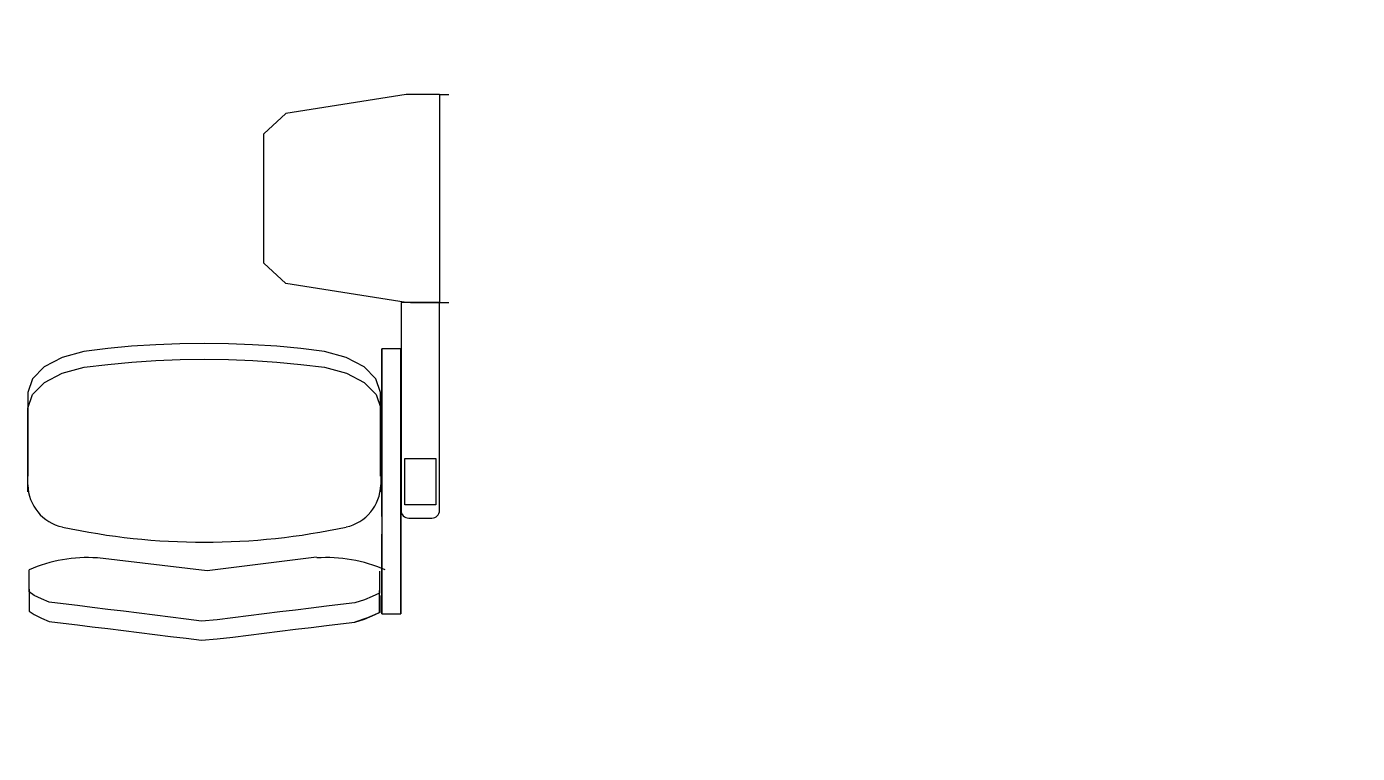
# Model space of a CAD drawing. Header units: millimetres. Extents: x 1210 to 64966, y 534 to 90439.
# Drawn here: x 16596 to 20015, y 45272 to 47140 of the extents above; entities that cross this region are included whole.
import ezdxf

# ---------------------------------------------------------------- set-up
doc = ezdxf.new("R2010")
doc.units = ezdxf.units.MM
doc.layers.add('ARREDI', color=8, linetype='Continuous')
doc.layers.add('RETINI', color=8, linetype='Continuous')

msp = doc.modelspace()

# ---------------------------------------------------------------- hatches: boundary and pattern name
at = {"layer": 'RETINI'}
h = msp.add_hatch(dxfattribs=at)
h.set_pattern_fill('ANSI31', color=256, scale=990, angle=270, style=0)
h.set_pattern_definition([(315, (-385059.34, 422084.75), (87.504464, 87.504464), [])])
h.paths.add_polyline_path([(19624, 32169, 1), (19624, 31670.1, 1)])
h.paths.add_polyline_path([(28336, 31670.1, 1), (28336, 32169, 1)])
h.paths.add_polyline_path([(18881.5, 15334.9), (18881.5, 13948.9), (20267.5, 13948.9), (20267.5, 15334.9)])
h.paths.add_polyline_path([(63481, 41322.4), (63481, 40431.4), (64372, 40431.4), (64372, 41322.4)])
h.paths.add_polyline_path([(63481, 32313.4), (63481, 31422.4), (64372, 31422.4), (64372, 32313.4)])
h.paths.add_polyline_path([(63481, 23700.4), (63481, 22809.4), (64372, 22809.4), (64372, 23700.4)])
h.paths.add_polyline_path([(63481, 15057.6), (63481, 14978.5), (63481, 14166.6), (64372, 14166.6), (64372, 15057.6)])
h.paths.add_polyline_path([(54967, 15057.6), (54967, 14166.6), (55858, 14166.6), (55858, 15057.6)])
h.paths.add_polyline_path([(42661.3, 15057.6), (42661.3, 14562.6), (42898.9, 14562.6), (42898.9, 14820), (45067, 14820), (45067, 15057.6)])
h.paths.add_polyline_path([(42661.3, 14562.6), (42661.3, 14067.6), (45067, 14067.6), (45067, 14166.6), (45067, 14562.6)])
h.paths.add_polyline_path([(45067, 15057.6), (45067, 14166.6), (45958, 14166.6), (45958, 15057.6)])
h.paths.add_polyline_path([(45958, 15097.3), (45958, 15057.6), (45958, 14166.6), (45958, 13513.3), (46453, 13513.3), (46453, 15097.3)])
h.paths.add_polyline_path([(30811, 2316.4), (30811, 534.4), (31405, 534.4), (31405, 2316.4)])
h.paths.add_polyline_path([(35315.5, 17156.5), (35315.5, 14948.8), (36454, 14948.8), (36454, 15186.4), (35553.1, 15186.4), (35553.1, 16879.3), (37206.4, 16879.3), (37206.4, 15186.4), (37444, 15186.4), (37444, 17156.5)])
h.paths.add_polyline_path([(36454, 15186.4), (36454, 14097.4), (37543, 14097.4), (37543, 15186.4)])
h.paths.add_polyline_path([(37543, 15107.1), (37543, 14820), (38215.7, 14820), (38215.7, 14562.6), (38453.3, 14562.6), (38453.3, 15107.1)])
h.paths.add_polyline_path([(37543, 14562.6), (37543, 14097.4), (37543, 14067.6), (38453.3, 14067.6), (38453.3, 14562.6)])
h.paths.add_polyline_path([(37048, 14097.4), (37048, 11325.4), (37543, 11325.4), (37543, 14097.4)])
h.paths.add_polyline_path([(36553, 14097.4), (36553, 11325.4), (36790.6, 11325.4), (36790.6, 14097.4)])
h.paths.add_polyline_path([(36553, 11325.4), (36553, 10731.4), (38335, 10731.4), (38335, 11325.4)])
h.paths.add_polyline_path([(36553, 6820.9), (36553, 6226.9), (38335, 6226.9), (38335, 6820.9)])
h.paths.add_polyline_path([(36454, 2316.4), (36454, 1227.4), (37543, 1227.4), (37543, 2316.4)])
h.paths.add_polyline_path([(36454, 1227.4), (36454, 534.4), (37147, 534.4), (37147, 1227.4)])
h.paths.add_polyline_path([(37543, 2316.4), (37543, 1722.4), (38335, 1722.4), (38335, 2316.4)])
h.paths.add_polyline_path([(36553, 23700.4), (36553, 22809.4), (37444, 22809.4), (37444, 23700.4)], flags=17)
h.paths.add_polyline_path([(35315.5, 25581.4), (35315.5, 20878.9), (37444, 20878.9), (37444, 22809.4), (37206.4, 22809.4), (37206.4, 21116.5), (35553.1, 21116.5), (35553.1, 23700.4), (35553.1, 25343.8), (37206.4, 25343.8), (37206.4, 23700.4), (37444, 23700.4), (37444, 25581.4)])
h.paths.add_polyline_path([(10417, 41421.4), (10417, 40431.4), (11407, 40431.4), (11407, 41421.4)])
h.paths.add_polyline_path([(10714, 41627.7), (10714, 41421.4), (11110, 41421.4), (11110, 41627.7)])
h.paths.add_polyline_path([(16802.5, 41422), (16802.5, 40431.4), (17000.5, 40431.4), (19030, 40431.4), (19030, 40703), (17764, 40703), (17764, 40626.6), (17000.5, 40626.6), (17000.5, 41260.2), (17764, 41260.2), (17764, 41183.8), (19030, 41183.8), (19030, 41422)])
h.paths.add_polyline_path([(13783, 41183.8), (13783, 40703), (14624.5, 40703), (14624.5, 41183.8)], flags=16)
h.paths.add_polyline_path([(2744.5, 40703), (2744.5, 40465.4), (4724.5, 40465.4), (4724.5, 40431.4), (4922.5, 40431.4), (4922.5, 41421.4), (2744.5, 41421.4), (2744.5, 41183.8), (3961.1, 41183.8), (3961.1, 41260.2), (4724.5, 41260.2), (4724.5, 40626.6), (3961.1, 40626.6), (3961.1, 40703)])
h.paths.add_polyline_path([(6902.5, 41422), (6902.5, 40431.4), (7100.5, 40431.4), (8140, 40431.4), (8140, 41422)])
h.paths.add_polyline_path([(7100.5, 41183.8), (7942, 41183.8), (7942, 40703), (7100.5, 40703)], flags=16)
h.paths.add_polyline_path([(7100.5, 41183.8), (7100.5, 40703), (7942, 40703), (7942, 41183.8)], flags=0)
h.paths.add_polyline_path([(13585, 41422), (13585, 40431.4), (13783, 40431.4), (14822.5, 40431.4), (14822.5, 41422)])
h.paths.add_polyline_path([(13783, 40703), (13783, 41183.8), (14624.5, 41183.8), (14624.5, 40703)], flags=0)
h.paths.add_polyline_path([(20168.5, 41421.4), (20168.5, 41248.2), (20555.8, 41248.2), (20555.8, 41421.4), (20506.3, 41421.4), (20506.3, 41392.9), (20481.6, 41392.9), (20481.6, 41421.4), (20432.1, 41421.4), (20432.1, 41392.9), (20407.3, 41392.9), (20407.3, 41421.4)])
h.paths.add_polyline_path([(20407.3, 43756.7), (20407.3, 43728.1), (20357.8, 43728.1), (20357.8, 41421.4), (20407.3, 41421.4), (20407.3, 41392.9), (20432.1, 41392.9), (20432.1, 41421.4), (20481.6, 41421.4), (20481.6, 41392.9), (20506.3, 41392.9), (20506.3, 41421.4), (20555.8, 41421.4), (20555.8, 43728.1), (20506.3, 43728.1), (20506.3, 43756.7), (20481.6, 43756.7), (20481.6, 43728.1), (20432.1, 43728.1), (20432.1, 43756.7)])
h.paths.add_polyline_path([(20432.1, 46208.1), (20432.1, 46236.6), (20407.3, 46236.6), (20407.3, 46208.1), (20357.8, 46208.1), (20357.8, 43901.4), (20407.3, 43901.4), (20407.3, 43872.8), (20432.1, 43872.8), (20432.1, 43901.4), (20481.6, 43901.4), (20481.6, 43872.8), (20506.3, 43872.8), (20506.3, 43901.4), (20555.8, 43901.4), (20555.8, 46208.1), (20506.3, 46208.1), (20506.3, 46236.6), (20481.6, 46236.6), (20481.6, 46208.1)])
h.paths.add_polyline_path([(20432.1, 43901.4), (20432.1, 43872.8), (20407.3, 43872.8), (20407.3, 43901.4), (20357.8, 43901.4), (20357.8, 43728.1), (20407.3, 43728.1), (20407.3, 43756.7), (20432.1, 43756.7), (20432.1, 43728.1), (20481.6, 43728.1), (20481.6, 43756.7), (20506.3, 43756.7), (20506.3, 43728.1), (20555.8, 43728.1), (20555.8, 43901.4), (20506.3, 43901.4), (20506.3, 43872.8), (20481.6, 43872.8), (20481.6, 43901.4)])
h.paths.add_polyline_path([(20357.8, 46381.3), (20357.8, 46208.1), (20407.3, 46208.1), (20407.3, 46236.6), (20432.1, 46236.6), (20432.1, 46208.1), (20481.6, 46208.1), (20481.6, 46236.6), (20506.3, 46236.6), (20506.3, 46208.1), (20555.8, 46208.1), (20555.8, 46381.3)])
h.paths.add_polyline_path([(20357.8, 46604.1), (20357.8, 46430.8), (20555.8, 46430.8), (20555.8, 46604.1)])
h.paths.add_polyline_path([(20357.8, 49192.9), (20357.8, 49019.7), (20555.8, 49019.7), (20555.8, 49192.9)])
h.paths.add_polyline_path([(19129, 41421.4), (19129, 40431.4), (20119, 40431.4), (20119, 41421.4)])
h.paths.add_polyline_path([(22304.1, 57162.4), (22304.1, 56658.3), (23426.8, 56658.3), (23426.8, 56816.7), (22462.5, 56816.7), (22462.5, 57162.4)])
h.paths.add_polyline_path([(20357.8, 57162.4), (20357.8, 49242.4), (24260.9, 49242.4), (24260.9, 49539.4), (23664.4, 49539.4), (23664.4, 51356.3), (23426.8, 51356.3), (23426.8, 49539.4), (20654.8, 49539.4), (20654.8, 51667.7), (20654.8, 53311.3), (20753.8, 53311.3), (20753.8, 53548.9), (20654.8, 53548.9), (20654.8, 57063.4), (20654.8, 57162.4)])
h.paths.add_polyline_path([(22495, 58053.4), (22495, 57162.4), (23386, 57162.4), (23386, 58053.4)])
h.paths.add_polyline_path([(23386, 58152.4), (23386, 58053.4), (23386, 57648.4), (23559.5, 57648.4), (23559.5, 57162.4), (24054.5, 57162.4), (24054.5, 58152.4)])
h.paths.add_polyline_path([(23426.8, 57162.4), (23426.8, 57112.9), (23426.8, 56816.7), (23426.8, 56658.3), (23426.8, 52754.9), (23664.4, 52754.9), (23664.4, 55709.6), (24054.5, 55709.6), (24054.5, 57162.4)])
h.paths.add_polyline_path([(22139.8, 53548.9), (22139.8, 53311.3), (23426.8, 53311.3), (23426.8, 53548.9)], flags=17)
h.paths.add_polyline_path([(12397, 58053.4), (12397, 57162.4), (13288, 57162.4), (13288, 58053.4)])
h.paths.add_polyline_path([(13288, 57400), (13288, 57162.4), (22495, 57162.4), (22495, 57400)])
h.paths.add_polyline_path([(13288, 58152.4), (13288, 58053.4), (13288, 57648.4), (22495, 57648.4), (22495, 58053.4), (22495, 58152.4)])
h.paths.add_polyline_path([(2596, 58152.4), (2596, 58053.4), (2596, 57648.4), (12397, 57648.4), (12397, 58053.4), (12397, 58152.4)])
h.paths.add_polyline_path([(1705, 57162.4), (1507, 57162.4), (1507, 55295.4), (2695, 55295.4), (2695, 57162.4), (12397, 57162.4), (12397, 57400), (2596, 57400), (2596, 57162.4), (2457.4, 57162.4), (2457.4, 55542.9), (2002, 55542.9), (2002, 57162.4)])
h.paths.add_polyline_path([(33493.9, 41708.5), (33493.9, 41421.4), (34087.9, 41421.4), (34087.9, 41708.5)], flags=17)
h.paths.add_polyline_path([(27742, 41708.5), (27742, 41421.4), (28092.4, 41421.4), (28092.4, 41627.7), (28488.4, 41627.7), (28488.4, 41421.4), (28831, 41421.4), (33493.9, 41421.4), (33493.9, 41708.5)], flags=17)
h.paths.add_polyline_path([(27841, 41421.4), (27841, 40431.4), (28831, 40431.4), (28831, 41421.4)], flags=17)
h.paths.add_polyline_path([(37910, 57063.4), (37910, 56063.5), (37206.4, 56063.5), (37206.4, 55092.9), (34375, 55092.9), (34375, 54855.3), (37444, 54855.3), (37444, 55825.9), (37493.5, 55825.9), (38147.6, 55825.9), (38147.6, 57063.4)])
h.paths.add_polyline_path([(36553, 50331.4), (36553, 49440.4), (37444, 49440.4), (37444, 50331.4)])
h.paths.add_polyline_path([(36553, 52736.7), (36553, 50331.4), (36681.7, 50331.4), (36681.7, 52736.7)], flags=17)
h.paths.add_polyline_path([(36040.9, 52974.3), (36040.9, 52736.7), (37206.4, 52736.7), (37206.4, 50331.4), (37444, 50331.4), (37444, 52974.3)])
h.paths.add_polyline_path([(36553, 46472.6), (36553, 44318), (36682.1, 44318.3), (36683.5, 46615.2)])
h.paths.add_polyline_path([(37315.3, 47306.1), (37315.3, 44318), (37493.5, 44318), (37493.5, 47501)])
h.paths.add_polyline_path([(37206.4, 47187.1), (37206.4, 44318), (37315.3, 44318), (37315.3, 47306.1)])
h.paths.add_polyline_path([(36553, 49440.4), (36553, 46472.6), (37444, 47446.9), (37444, 49440.4), (37206.4, 49440.4), (37206.4, 47480.5), (36681.7, 46906.7), (36681.7, 49440.4)])
h.paths.add_polyline_path([(36553, 44318), (36553, 41322.4), (36681.7, 41322.4), (36681.7, 43128.7), (36681.7, 43762.3), (36681.7, 44120), (37206.4, 44120), (37206.4, 43844.6), (37315.3, 43844.6), (37315.3, 44318), (37206.4, 44318)])
h.paths.add_polyline_path([(37315.3, 44318), (37315.3, 43844.6), (37343.5, 43844.6), (37343.5, 43046.4), (37206.4, 43046.4), (37206.4, 41322.4), (37444, 41322.4), (37444, 44318)])
h.paths.add_polyline_path([(36553, 41322.4), (36553, 41316.1), (36553, 40431.4), (36559.4, 40431.4), (37444, 40431.4), (37444, 41322.4)])
h.paths.add_polyline_path([(37206.4, 36562.4), (37206.4, 32313.4), (37315.3, 32313.4), (37315.3, 36562.4)], flags=16)
h.paths.add_polyline_path([(35553.1, 38194), (35553.1, 40431.4), (35266, 40431.4), (35266, 37956.4), (35424.4, 37956.4), (35424.4, 34194.4), (35315.5, 34194.4), (35315.5, 29343.4), (37444, 29343.4), (37444, 31422.4), (37206.4, 31422.4), (37206.4, 29581), (35553.1, 29581), (35553.1, 33956.8), (35662, 33956.8), (35662, 38194)])
h.paths.add_polyline_path([(36553, 32313.4), (36553, 31422.4), (37444, 31422.4), (37444, 32313.4)], flags=17)
h.paths.add_polyline_path([(37206.4, 40431.4), (37206.4, 37360.5), (37343.5, 37360.5), (37343.5, 36562.4), (37315.3, 36562.4), (37315.3, 32313.4), (37444, 32313.4), (37444, 40431.4)], flags=16)
h.paths.add_polyline_path([(28092.4, 53804.1), (28092.4, 53311.3), (30424.9, 53311.3), (30424.9, 53053.7), (30662.5, 53053.7), (30662.5, 53311.3), (34087.9, 53311.3), (34087.9, 53548.9), (30761.5, 53548.9), (30761.5, 53804.1), (30523.9, 53804.1), (30523.9, 53548.9), (28330, 53548.9), (28330, 53804.1)], flags=17)
h.paths.add_polyline_path([(30523.9, 57112.9), (30523.9, 55190.1), (30761.5, 55190.1), (30761.5, 57112.9)], flags=17)
h.paths.add_polyline_path([(27668, 57112.9), (27668, 55680.6), (28092.4, 55680.6), (28092.4, 55190.1), (28330, 55190.1), (28330, 56857.1), (28092.4, 56857.1), (28092.4, 57112.9)], flags=17)
h.paths.add_polyline_path([(28120.2, 57112.9), (28092.4, 57112.9), (28092.4, 56857.1), (28488.4, 56857.1), (28488.4, 57112.9)], flags=17)
h.paths.add_polyline_path([(27668, 58399.9), (27668, 58201.9), (33484, 58201.9), (38405, 58201.9), (38405, 58399.9)])
h.paths.add_polyline_path([(33484, 58152.4), (33484, 58053.4), (33484, 57657.4), (37910, 57657.4), (37910, 57063.4), (38147.6, 57063.4), (38197.1, 57063.4), (38405, 57063.4), (38405, 58152.4)])
h.paths.add_polyline_path([(33484, 57400), (33484, 57162.4), (34087.9, 57162.4), (34087.9, 57112.9), (34087.9, 55825.9), (34087.9, 49539.4), (30662.5, 49539.4), (30662.5, 51667.7), (30424.9, 51667.7), (30424.9, 49539.4), (28330, 49539.4), (28092.4, 49539.4), (27428.9, 49539.4), (27428.9, 49242.4), (34087.9, 49242.4), (34087.9, 40431.4), (36553, 40431.4), (36553, 40718.5), (34375, 40718.5), (34375, 52742.5), (34654.9, 52742.5), (34654.9, 52974.3), (34375, 52974.3), (34375, 57400)])
h.paths.add_polyline_path([(27668, 58152.4), (27668, 57162.4), (28163, 57162.4), (28163, 57657.4), (32593, 57657.4), (32593, 58053.4), (32593, 58152.4)])
h.paths.add_polyline_path([(28163, 57400), (28163, 57162.4), (32593, 57162.4), (32593, 57400)], flags=17)
h.paths.add_polyline_path([(32593, 58053.4), (32593, 57162.4), (33484, 57162.4), (33484, 58053.4)])
h.paths.add_polyline_path([(32818.4, 64323.6), (32818.4, 63927.6), (33214.4, 63927.6), (33214.4, 64323.6)], flags=16)
h.paths.add_polyline_path([(43015.4, 64323.6), (43015.4, 63927.6), (43411.4, 63927.6), (43411.4, 64323.6)], flags=16)
h.paths.add_polyline_path([(22736.6, 64323.6), (22736.6, 63927.6), (23132.6, 63927.6), (23132.6, 64323.6)])
h.paths.add_polyline_path([(22736.6, 64370.5), (22736.6, 64323.6), (23132.6, 64323.6), (23132.6, 63927.6), (22736.6, 63927.6), (22736.6, 63875.5), (63530.5, 63875.5), (63530.5, 64370.5)])
h.paths.add_polyline_path([(32818.4, 64323.6), (33214.4, 64323.6), (33214.4, 63927.6), (32818.4, 63927.6)], flags=0)
h.paths.add_polyline_path([(43015.4, 64323.6), (43411.4, 64323.6), (43411.4, 63927.6), (43015.4, 63927.6)], flags=0)
h.paths.add_polyline_path([(54148.2, 64323.6), (54544.2, 64323.6), (54544.2, 63927.6), (54148.2, 63927.6)], flags=16)
h.paths.add_polyline_path([(54193.7, 64266.8), (54193.7, 64286.6), (54510.5, 64286.6), (54510.5, 64266.8), (54387.7, 64266.8, 0.414214), (54358, 64237.1), (54358, 64019.3, 0.414214), (54387.7, 63989.6), (54510.5, 63989.6), (54510.5, 63969.8), (54193.7, 63969.8), (54193.7, 63989.6), (54316.4, 63989.6, 0.414214), (54346.1, 64019.3), (54346.1, 64237.1, 0.414214), (54316.4, 64266.8)], flags=0)
h.paths.add_polyline_path([(54274, 58152.4), (54274, 58053.4), (54274, 57657.4), (63481, 57657.4), (63481, 58053.4), (63481, 58152.4)])
h.paths.add_polyline_path([(54274, 57400), (54274, 57162.4), (63481, 57162.4), (63481, 57400)])
h.paths.add_polyline_path([(53383, 58053.4), (53383, 57162.4), (54274, 57162.4), (54274, 58053.4)])
h.paths.add_polyline_path([(43285, 58053.4), (43285, 57162.4), (44176, 57162.4), (44176, 58053.4)])
h.paths.add_polyline_path([(44176, 58152.4), (44176, 58053.4), (44176, 57657.4), (53383, 57657.4), (53383, 58053.4), (53383, 58152.4)])
h.paths.add_polyline_path([(44176, 57400), (44176, 57162.4), (53383, 57162.4), (53383, 57400)])
h.paths.add_polyline_path([(41532, 58152.4), (41532, 57112.9), (42027, 57112.9), (42027, 57301), (42027, 57657.4), (43285, 57657.4), (43285, 58053.4), (43285, 58152.4)])
h.paths.add_polyline_path([(42027, 57400), (42027, 57162.4), (43285, 57162.4), (43285, 57400)])
h.paths.add_polyline_path([(41789.4, 57112.9), (41789.4, 55825.9), (63431.5, 55825.9), (63431.5, 56063.5), (42027, 56063.5), (42027, 57112.9)])
h.paths.add_polyline_path([(63382, 49318.2), (63382, 48922.2), (64966, 48922.2), (64966, 48922.4), (64966, 49318.2)])
h.paths.add_polyline_path([(63481, 50331.4), (63481, 49440.4), (64372, 49440.4), (64372, 50331.4)])
h.paths.add_polyline_path([(63481, 58053.4), (63481, 57162.4), (64372, 57162.4), (64372, 58053.4)])
h.paths.add_polyline_path([(63481, 57162.4), (63481, 50331.4), (63718.6, 50331.4), (63718.6, 57162.4)])
h.paths.add_polyline_path([(63976, 57162.4), (63976, 50331.4), (64372, 50331.4), (64471, 50331.4), (64471, 57162.4), (64372, 57162.4)])
h.paths.add_polyline_path([(63580, 64313.4), (63580, 63521.4), (64372, 63521.4), (64372, 64313.4)])
h.paths.add_polyline_path([(63580, 63521.4), (63580, 58795.9), (63817.6, 58795.9), (63817.6, 63521.4)])
h.paths.add_polyline_path([(63976, 63521.4), (63976, 58795.9), (64471, 58795.9), (64471, 63521.4), (64372, 63521.4)])
h.paths.add_polyline_path([(63530.5, 58795.9), (63530.5, 58399.9), (64520.5, 58399.9), (64520.5, 58795.9)])
h.paths.add_polyline_path([(63580, 90389.6), (63580, 89597.6), (64372, 89597.6), (64372, 90389.6)])
h.paths.add_polyline_path([(63580, 89597.6), (63580, 81624.7), (63817.6, 81624.7), (63817.6, 89597.6)])
h.paths.add_polyline_path([(63976, 89597.6), (63976, 81624.7), (64372, 81624.7), (64471, 81624.7), (64471, 89597.6), (64372, 89597.6)])
h.paths.add_polyline_path([(63580, 81624.7), (63580, 80832.7), (64372, 80832.7), (64372, 81624.7)])
h.paths.add_polyline_path([(63580, 80832.7), (63580, 64313.4), (63817.6, 64313.4), (63817.6, 80832.7)])
h.paths.add_polyline_path([(63976, 80832.7), (63976, 64313.4), (64372, 64313.4), (64471, 64313.4), (64471, 80832.7), (64372, 80832.7)])
h.paths.add_polyline_path([(53267.5, 90389.6), (53267.5, 90092.6), (53267.5, 89597.6), (54059.5, 89597.6), (54059.5, 90389.6)])
h.paths.add_polyline_path([(32642.5, 81624.7), (32642.5, 80832.7), (33434.5, 80832.7), (33434.5, 81624.7)])
h.paths.add_polyline_path([(42955, 81624.7), (42955, 80832.7), (43747, 80832.7), (43747, 81624.7)])
h.paths.add_polyline_path([(42955, 90389.6), (42955, 89597.6), (43747, 89597.6), (43747, 90389.6)])
h.paths.add_polyline_path([(22330, 73704.7), (22330, 72912.7), (23122, 72912.7), (23122, 73704.7)])
h.paths.add_polyline_path([(22627, 81624.7), (22627, 81479.6), (22330, 81479.6), (22330, 80832.7), (23122, 80832.7), (23122, 80938.5), (23122, 81624.7)])
h.paths.add_polyline_path([(22330, 81624.7), (22330, 81479.6), (22627, 81479.6), (22627, 81624.7)])
h.paths.add_polyline_path([(12017.5, 73704.7), (12017.5, 72912.7), (12809.5, 72912.7), (12809.5, 73704.7)])
h.paths.add_polyline_path([(2259.4, 72859.8), (2259.4, 59340.4), (2497, 59340.4), (2497, 72859.8)])
h.paths.add_polyline_path([(1705, 73651.8), (1705, 72859.8), (2497, 72859.8), (2497, 73651.8)])
h.paths.add_polyline_path([(1705, 58053.4), (1705, 57162.4), (2596, 57162.4), (2596, 58053.4)])
h.paths.add_polyline_path([(1705, 59340.4), (1705, 58548.4), (2497, 58548.4), (2497, 59340.4)])
h.paths.add_polyline_path([(1705, 72859.8), (1606, 72859.8), (1606, 59340.4), (1705, 59340.4), (2101, 59340.4), (2101, 72859.8)])
h.paths.add_polyline_path([(1507, 46642.8), (1507, 45435), (2695, 45435), (2695, 46642.8)])
h.paths.add_polyline_path([(2002, 46395.3), (2457.4, 46395.3), (2457.4, 45682.5), (2002, 45682.5)], flags=0)
h.paths.add_polyline_path([(2002, 46395.3), (2002, 45682.5), (2457.4, 45682.5), (2457.4, 46395.3)], flags=16)
h.paths.add_polyline_path([(1507, 49929.6), (1507, 48721.8), (2695, 48721.8), (2695, 49929.6)])
h.paths.add_polyline_path([(2002, 49682.1), (2457.4, 49682.1), (2457.4, 48969.3), (2002, 48969.3)], flags=16)
h.paths.add_polyline_path([(2002, 49682.1), (2002, 48969.3), (2457.4, 48969.3), (2457.4, 49682.1)], flags=16)
h.paths.add_polyline_path([(1507, 53216.4), (1507, 52008.6), (2695, 52008.6), (2695, 53216.4)])
h.paths.add_polyline_path([(2002, 52968.9), (2457.4, 52968.9), (2457.4, 52256.1), (2002, 52256.1)], flags=0)
h.paths.add_polyline_path([(2002, 52968.9), (2002, 52256.1), (2457.4, 52256.1), (2457.4, 52968.9)], flags=16)
h.paths.add_polyline_path([(1606, 41421.4), (1606, 40332.4), (2695, 40332.4), (2695, 41421.4)])
h.paths.add_polyline_path([(1507, 43356), (1507, 41421.4), (1606, 41421.4), (1606, 41421.4), (2002, 41421.4), (2002, 43108.5), (2457.4, 43108.5), (2457.4, 41421.4), (2695, 41421.4), (2695, 43356)])
h.paths.add_polyline_path([(2457.4, 40332.4), (2457.4, 36309.1), (2516.8, 36309.1), (2516.8, 40332.4)], flags=16)
h.paths.add_polyline_path([(1883.2, 40332.4), (1883.2, 36309.1), (2002, 36309.1), (2002, 40332.4)], flags=17)
h.paths.add_polyline_path([(2516.8, 40332.4), (2516.8, 36309.1), (2564.5, 36309.1), (2564.5, 35455.7), (2457.4, 35455.7), (2457.4, 32412.3), (2695, 32412.3), (2695, 40332.4)])
h.paths.add_polyline_path([(1606, 32412.3), (1606, 31323.3), (2695, 31323.3), (2695, 32412.3)])
h.paths.add_polyline_path([(1606, 40332.4), (1507, 40332.4), (1507, 32412.3), (1606, 32412.3), (2002, 32412.3), (2002, 35455.7), (1835.5, 35455.7), (1835.5, 36309.1), (1883.2, 36309.1), (1883.2, 40332.4)])
h.paths.add_polyline_path([(1606, 31323.3), (1507, 31323.3), (1507, 23799.4), (1606, 23799.4), (1883.2, 23799.4), (1883.2, 27426.6), (1835.5, 27426.6), (1835.5, 28280), (2002, 28280), (2002, 31323.3)])
h.paths.add_polyline_path([(1883.2, 27426.6), (1883.2, 23799.4), (2002, 23799.4), (2002, 27426.6)])
h.paths.add_polyline_path([(2457.4, 27426.6), (2457.4, 23799.4), (2516.8, 23799.4), (2516.8, 27426.6)])
h.paths.add_polyline_path([(2457.4, 31323.3), (2457.4, 28280), (2564.5, 28280), (2564.5, 27426.6), (2516.8, 27426.6), (2516.8, 23799.4), (2695, 23799.4), (2695, 31323.3)])
h.paths.add_polyline_path([(1606, 22710.4), (1507, 22710.4), (1507, 15186.4), (1606, 15186.4), (2002, 15186.4), (2002, 22710.4)])
h.paths.add_polyline_path([(2457.4, 22710.4), (2457.4, 15186.4), (2695, 15186.4), (2695, 22710.4)])
h.paths.add_polyline_path([(1606, 15186.4), (1606, 14097.4), (2002, 14097.4), (2695, 14097.4), (2695, 15186.4)])
h.paths.add_polyline_path([(1606, 23799.4), (1606, 22710.4), (2695, 22710.4), (2695, 23799.4)])
h.paths.add_polyline_path([(1210, 5979.4), (1210, 5385.4), (2794, 5385.4), (2794, 5979.4)])
h.paths.add_polyline_path([(1210, 10719.7), (1210, 5979.4), (2794, 5979.4), (2794, 9467.1), (2695, 9490.1), (2794, 9490.1), (2794, 10719.7)])
h.paths.add_polyline_path([(1606, 11313.7), (1210, 11313.7), (1210, 10731.9), (1210, 10719.7), (2794, 10719.7), (2794, 11313.7)])
h.paths.add_polyline_path([(1507, 14097.4), (1507, 11313.7), (1606, 11313.7), (2002, 11313.7), (2002, 14097.4)])
h.paths.add_polyline_path([(2457.4, 14097.4), (2457.4, 11313.7), (2695, 11313.7), (2695, 14097.4)])
h.paths.add_polyline_path([(1606, 2316.4), (1606, 1227.4), (2695, 1227.4), (2695, 2316.4)])
h.paths.add_polyline_path([(1507, 5385.4), (1507, 2316.4), (1606, 2316.4), (2002, 2316.4), (2002, 5385.4)])
h.paths.add_polyline_path([(2457.4, 5385.4), (2457.4, 2316.4), (2695, 2316.4), (2695, 5385.4)])
h.paths.add_polyline_path([(2695, 1623.4), (2695, 1227.4), (2695, 1128.4), (7843, 1128.4), (7843, 1623.4)])
h.paths.add_polyline_path([(2695, 2316.4), (2695, 2078.8), (7843, 2078.8), (7843, 2316.4)])
h.paths.add_polyline_path([(25663, 534.4), (25663, 2316.4), (25069, 2316.4), (25069, 534.4), (25118.5, 534.4)])
h.paths.add_polyline_path([(19921, 534.4), (19921, 2316.4), (19327, 2316.4), (19327, 534.4), (19376.5, 534.4)])
h.paths.add_polyline_path([(14179, 534.4), (14179, 2316.4), (13585, 2316.4), (13585, 534.4), (13634.5, 534.4)])
h.paths.add_polyline_path([(8437, 534.4), (8437, 2316.4), (7843, 2316.4), (7843, 534.4)])
h.paths.add_polyline_path([(2457.4, 15195.4), (2002, 15195.4), (2002, 15186.4), (2457.4, 15186.4)])

# ---------------------------------------------------------------- linework, layer by layer
at = {"layer": 'ARREDI'}
for p, q in [((17571.2, 46965.4, -1423.9), (17261.9, 46916.6, -1423.9)), ((17656.8, 46965.4, -1423.9), (17571.2, 46965.4, -1423.9)), ((17656.8, 46965.4, -1423.9), (17680.8, 46965.4, -1423.9)), ((17656.8, 46965.4, -1423.9), (17656.8, 46430.8, -1423.9)), ((17261.9, 46916.6, -1423.9), (17205.6, 46864.3, -1423.9)), ((17205.6, 46532, -1423.9), (17205.6, 46864.3, -1423.9)), ((17261.9, 46479.7, -1423.9), (17205.6, 46532, -1423.9)), ((17571.2, 46430.8, -1423.9), (17261.9, 46479.7, -1423.9)), ((17656.8, 46430.8, -1423.9), (17557.8, 46430.8, -1423.9)), ((17557.8, 46430.8, -1423.9), (17557.8, 45896.2, -1423.9)), ((17581.8, 46430.8, -1423.9), (17680.8, 46430.8, -1423.9)), ((17656.8, 45896.2, -1423.9), (17656.8, 46430.8, -1423.9)), ((17656.8, 46430.8, -1423.9), (17680.8, 46430.8, -1423.9)), ((17577.6, 45876.4, -1423.9), (17637, 45876.4, -1423.9)), ((17059.4, 45740.9, -383.6), (16777.5, 45774.1, -383.6)), ((17340.7, 45775.8, -383.6), (17059.4, 45740.9, -383.6)), ((17503.2, 45677.2, -182), (17503.2, 45655.7, -88.5)), ((17503.2, 45655.7, -88.5), (17503.2, 45634.1, 5)), ((17471.8, 45620, 60.8), (17438.7, 45609.4, 102.8)), ((17503.2, 45634.1, 5), (17471.8, 45620, 60.8))]:
    msp.add_line(p, q, dxfattribs=at)
msp.add_lwpolyline([(17508.1, 45630.8), (17557.6, 45630.8), (17557.6, 46311.3), (17508.1, 46311.3)], close=True, dxfattribs=at)
at = {"layer": 'ARREDI', "elevation": -1423.9}
msp.add_lwpolyline([(17646.9, 46029.6), (17646.9, 45910.8), (17567.7, 45910.8), (17567.7, 46029.6)], close=True, dxfattribs=at)
at = {"layer": 'ARREDI'}
for centre, radius, start, end in [((16711.9, 45964.1, -638.2), 113, 181.2464, 257.7753), ((17392.7, 45964.1, -450.2), 113, 282.2247, 358.7536), ((17577.6, 45896.2, -1423.9), 19.8, 180, 270), ((17637, 45896.2, -1423.9), 19.8, 270, 0), ((17052.3, 47534.4, -450.2), 1719.8, 257.769, 282.231), ((16752.1, 45403, -244.9), 372, 86.0776, 113.7817), ((17366.7, 45403, -244.9), 372, 66.2183, 93.9224)]:
    msp.add_arc(centre, radius, start, end, dxfattribs=at)
for points, invisible_edges in [([(16687.1, 46249.2, -41.2), (16743.5, 46264.2, -20), (16743.2, 46304.6, -48.5), (16686.8, 46289.7, -69.7)], 10), ([(16743.5, 46264.2, -20), (16804.4, 46271.7, -9.2), (16804.1, 46312.2, -37.7), (16743.2, 46304.6, -48.5)], 10), ([(16804.4, 46271.7, -9.2), (16865.9, 46277.6, -0.9), (16865.6, 46318.1, -29.4), (16804.1, 46312.2, -37.7)], 10), ([(16865.9, 46277.6, -0.9), (16927.8, 46281.8, 5), (16927.5, 46322.3, -23.4), (16865.6, 46318.1, -29.4)], 10), ([(16927.8, 46281.8, 5), (16990, 46284.3, 8.6), (16989.7, 46324.8, -19.9), (16927.5, 46322.3, -23.4)], 10), ([(16990, 46284.3, 8.6), (17052.3, 46285.1, 9.8), (17052, 46325.6, -18.7), (16989.7, 46324.8, -19.9)], 10), ([(17052.3, 46285.1, 9.8), (17114.6, 46284.3, 8.6), (17114.3, 46324.8, -19.9), (17052, 46325.6, -18.7)], 10), ([(17114.6, 46284.3, 8.6), (17176.8, 46281.8, 5), (17176.5, 46322.3, -23.4), (17114.3, 46324.8, -19.9)], 10), ([(17176.8, 46281.8, 5), (17238.7, 46277.6, -0.9), (17238.4, 46318.1, -29.4), (17176.5, 46322.3, -23.4)], 10), ([(17238.7, 46277.6, -0.9), (17300.2, 46271.7, -9.2), (17299.9, 46312.2, -37.7), (17238.4, 46318.1, -29.4)], 10), ([(17300.2, 46271.7, -9.2), (17361.1, 46264.2, -20), (17360.8, 46304.6, -48.5), (17299.9, 46312.2, -37.7)], 10), ([(17361.1, 46264.2, -20), (17417.5, 46249.2, -41.2), (17417.2, 46289.7, -69.7), (17360.8, 46304.6, -48.5)], 10), ([(17508.1, 46311.3, -517.4), (17508.1, 46310.8, -522.3), (17508.1, 46309.4, -526.9)], 12), ([(17508.1, 46309.4, -507.9), (17508.1, 46310.8, -512.5), (17508.1, 46311.3, -517.4)], 12), ([(17508.1, 46309.4, -526.9), (17508.1, 46307.1, -531.2), (17508.1, 46304, -535)], 12), ([(17508.1, 46304, -499.8), (17508.1, 46307.1, -503.6), (17508.1, 46309.4, -507.9)], 12), ([(17508.1, 46304, -535), (17508.1, 46300.2, -538.1), (17508.1, 46295.9, -540.4)], 12), ([(17508.1, 45880.3, -491.4), (17508.1, 46300.2, -496.7), (17508.1, 46304, -499.8)], 13), ([(17508.1, 45880.3, -491.4), (17508.1, 46295.9, -494.4), (17508.1, 46300.2, -496.7)], 13), ([(17508.1, 46295.9, -540.4), (17508.1, 46291.2, -541.8), (17508.1, 46286.4, -542.3)], 12), ([(17508.1, 45880.3, -491.4), (17508.1, 46280.1, -493.3), (17508.1, 46295.9, -494.4)], 14), ([(17508.1, 46280.1, -493.3), (17508.1, 46291.2, -493), (17508.1, 46295.9, -494.4)], 13), ([(17557.6, 46311.3, -517.4), (17557.6, 46310.8, -512.5), (17557.6, 46309.4, -507.9)], 12), ([(17557.6, 46152.7, -543.6), (17557.6, 46310.8, -522.3), (17557.6, 46311.3, -517.4)], 13), ([(17557.6, 46152.7, -543.6), (17557.6, 46309.4, -526.9), (17557.6, 46310.8, -522.3)], 13), ([(17557.6, 46309.4, -507.9), (17557.6, 46307.1, -503.6), (17557.6, 46304, -499.8)], 12), ([(17557.6, 46152.7, -543.6), (17557.6, 46160.4, -542.8), (17557.6, 46309.4, -526.9)], 14), ([(17557.6, 46160.4, -542.8), (17557.6, 46307.1, -531.2), (17557.6, 46309.4, -526.9)], 13), ([(17557.6, 46160.4, -542.8), (17557.6, 46304, -535), (17557.6, 46307.1, -531.2)], 13), ([(17557.6, 46304, -499.8), (17557.6, 46300.2, -496.7), (17557.6, 46295.9, -494.4)], 12), ([(17557.6, 46160.4, -542.8), (17557.6, 46300.2, -538.1), (17557.6, 46304, -535)], 13), ([(17557.6, 46160.4, -542.8), (17557.6, 46295.9, -540.4), (17557.6, 46300.2, -538.1)], 13), ([(17557.6, 46145.3, -545.8), (17557.6, 46152.7, -543.6), (17557.6, 46295.9, -494.4)], 14), ([(17557.6, 46295.9, -494.4), (17557.6, 46291.2, -493), (17557.6, 46286.3, -492.5)], 12), ([(17557.6, 46160.4, -542.8), (17557.6, 46291.2, -541.8), (17557.6, 46295.9, -540.4)], 13), ([(16611.1, 46193.9, -119.9), (16641.5, 46225, -75.6), (16641.2, 46265.5, -104.1), (16610.8, 46234.4, -148.4)], 10), ([(16641.5, 46225, -75.6), (16687.1, 46249.2, -41.2), (16686.8, 46289.7, -69.7), (16641.2, 46265.5, -104.1)], 10), ([(17417.5, 46249.2, -41.2), (17463.1, 46225, -75.6), (17462.8, 46265.5, -104.1), (17417.2, 46289.7, -69.7)], 10), ([(17463.1, 46225, -75.6), (17493.5, 46193.9, -119.9), (17493.2, 46234.4, -148.4), (17462.8, 46265.5, -104.1)], 10), ([(17508.1, 46280.1, -493.3), (17508.1, 46286.3, -492.5), (17508.1, 46291.2, -493)], 13), ([(17508.1, 45880.3, -491.4), (17508.1, 46286.4, -542.3), (17508.1, 46160.4, -542.8)], 13), ([(17508.1, 46280.1, -493.3), (17508.1, 46281.5, -493), (17508.1, 46286.3, -492.5)], 12), ([(17557.6, 46160.4, -542.8), (17557.6, 46286.4, -542.3), (17557.6, 46291.2, -541.8)], 12), ([(17557.6, 46286.3, -492.5), (17557.6, 46281.5, -493), (17557.6, 46280.1, -493.3)], 12), ([(17557.6, 46145.3, -545.8), (17557.6, 46280.1, -493.3), (17557.6, 45880.3, -491.4)], 13), ([(16599.1, 46158.8, -169.8), (16611.1, 46193.9, -119.9), (16610.8, 46234.4, -148.4), (16598.8, 46199.3, -198.2)], 10), ([(17493.5, 46193.9, -119.9), (17505.5, 46158.8, -169.8), (17505.2, 46199.3, -198.2), (17493.2, 46234.4, -148.4)], 10), ([(16598.9, 46123, -220.7), (16599.1, 46158.8, -169.8), (16598.8, 46199.3, -198.2), (16598.6, 46163.5, -249.2)], 10), ([(17505.5, 46158.8, -169.8), (17505.7, 46123, -220.7), (17505.4, 46163.5, -249.2), (17505.2, 46199.3, -198.2)], 10), ([(16598.9, 46087.1, -271.7), (16598.9, 46123, -220.7), (16598.6, 46163.5, -249.2), (16598.6, 46127.6, -300.2)], 10), ([(17505.7, 46123, -220.7), (17505.7, 46087.1, -271.7), (17505.4, 46127.6, -300.2), (17505.4, 46163.5, -249.2)], 10), ([(17508.1, 45880.3, -491.4), (17508.1, 46160.4, -542.8), (17508.1, 46152.7, -543.6)], 13), ([(16598.9, 46051.3, -322.7), (16598.9, 46087.1, -271.7), (16598.6, 46127.6, -300.2), (16598.6, 46091.7, -351.2)], 10), ([(17505.7, 46087.1, -271.7), (17505.7, 46051.3, -322.7), (17505.4, 46091.7, -351.2), (17505.4, 46127.6, -300.2)], 10), ([(17508.1, 45992.7, -554.4), (17508.1, 45986.7, -549.5), (17508.1, 46152.7, -543.6)], 14), ([(17508.1, 46152.7, -543.6), (17508.1, 45997.6, -560.4), (17508.1, 45992.7, -554.4)], 13), ([(17508.1, 46152.7, -543.6), (17508.1, 46145.3, -545.8), (17508.1, 45997.6, -560.4)], 14), ([(17508.1, 46145.3, -545.8), (17508.1, 46001.2, -567.2), (17508.1, 45997.6, -560.4)], 13), ([(17508.1, 46145.3, -545.8), (17508.1, 46138.4, -549.5), (17508.1, 46001.2, -567.2)], 14), ([(17508.1, 46138.4, -549.5), (17508.1, 46003.5, -574.7), (17508.1, 46001.2, -567.2)], 13), ([(17508.1, 46138.4, -549.5), (17508.1, 46132.4, -554.4), (17508.1, 46003.5, -574.7)], 14), ([(17508.1, 46132.4, -554.4), (17508.1, 46127.5, -560.4), (17508.1, 46021.5, -653)], 14), ([(17508.1, 46127.5, -560.4), (17508.1, 46123.9, -567.2), (17508.1, 46021.5, -653)], 14), ([(17508.1, 46123.9, -567.2), (17508.1, 46121.6, -574.7), (17508.1, 46021.5, -653)], 14), ([(17557.6, 46138.4, -549.5), (17557.6, 46145.3, -545.8), (17557.6, 45880.3, -491.4)], 14), ([(17557.6, 46132.4, -554.4), (17557.6, 46138.4, -549.5), (17557.6, 45880.3, -491.4)], 14), ([(17557.6, 46127.5, -560.4), (17557.6, 46132.4, -554.4), (17557.6, 45880.3, -491.4)], 14), ([(17557.6, 46123.9, -567.2), (17557.6, 46127.5, -560.4), (17557.6, 45880.3, -491.4)], 14), ([(17557.6, 45972.4, -543.6), (17557.6, 46121.6, -574.7), (17557.6, 46123.9, -567.2)], 13), ([(16598.9, 46015.4, -373.7), (16598.9, 46051.3, -322.7), (16598.6, 46091.7, -351.2), (16598.6, 46055.9, -402.2)], 10), ([(17505.7, 46051.3, -322.7), (17505.7, 46015.4, -373.7), (17505.4, 46055.9, -402.2), (17505.4, 46091.7, -351.2)], 10), ([(17508.1, 46121.6, -574.7), (17508.1, 46103.3, -653), (17508.1, 46021.5, -653)], 13), ([(17508.1, 46121.6, -574.7), (17508.1, 46103.3, -732.4), (17508.1, 46103.3, -653)], 13), ([(17508.1, 46121.6, -574.7), (17508.1, 46120.8, -582.4), (17508.1, 46103.3, -732.4)], 14), ([(17508.1, 46120.8, -582.4), (17508.1, 46120.8, -731.7), (17508.1, 46103.3, -732.4)], 12), ([(17557.6, 45972.4, -543.6), (17557.6, 45979.8, -545.8), (17557.6, 46121.6, -574.7)], 14), ([(17557.6, 45979.8, -545.8), (17557.6, 45986.7, -549.5), (17557.6, 46121.6, -574.7)], 14), ([(17557.6, 45986.7, -549.5), (17557.6, 46120.8, -582.4), (17557.6, 46121.6, -574.7)], 13), ([(17557.6, 45986.7, -549.5), (17557.6, 45992.7, -554.4), (17557.6, 46120.8, -582.4)], 14), ([(17557.6, 46103.3, -653), (17557.6, 46120.8, -731.7), (17557.6, 46120.8, -582.4)], 13), ([(17557.6, 46103.3, -653), (17557.6, 46103.3, -732.4), (17557.6, 46120.8, -731.7)], 12), ([(17557.6, 45992.7, -554.4), (17557.6, 45997.6, -560.4), (17557.6, 46103.3, -653)], 14), ([(17557.6, 45997.6, -560.4), (17557.6, 46001.2, -567.2), (17557.6, 46103.3, -653)], 14), ([(17557.6, 46001.2, -567.2), (17557.6, 46003.5, -574.7), (17557.6, 46103.3, -653)], 14), ([(17557.6, 46003.5, -574.7), (17557.6, 46021.5, -653), (17557.6, 46103.3, -653)], 13), ([(16598.9, 45979.5, -424.7), (16598.9, 46015.4, -373.7), (16598.6, 46055.9, -402.2), (16598.6, 46020, -453.2)], 10), ([(17505.7, 46015.4, -373.7), (17505.7, 45979.5, -424.7), (17505.4, 46020, -453.2), (17505.4, 46055.9, -402.2)], 10), ([(16598.9, 45943.7, -475.7), (16598.9, 45979.5, -424.7), (16598.6, 46020, -453.2), (16598.6, 45984.2, -504.1)], 10), ([(17505.7, 45979.5, -424.7), (17505.7, 45943.7, -475.7), (17505.4, 45984.2, -504.1), (17505.4, 46020, -453.2)], 10), ([(17508.1, 46021.5, -653), (17508.1, 46004.3, -582.4), (17508.1, 46003.5, -574.7)], 13), ([(17508.1, 46021.5, -653), (17508.1, 46004.3, -731.7), (17508.1, 46004.3, -582.4)], 13), ([(17508.1, 46021.5, -653), (17508.1, 46021.5, -731.7), (17508.1, 46004.3, -731.7)], 12), ([(17557.6, 46003.5, -574.7), (17557.6, 46021.5, -731.7), (17557.6, 46021.5, -653)], 13), ([(17557.6, 46003.5, -574.7), (17557.6, 46004.3, -582.4), (17557.6, 46021.5, -731.7)], 14), ([(17557.6, 46004.3, -582.4), (17557.6, 46004.3, -731.7), (17557.6, 46021.5, -731.7)], 12), ([(17508.1, 45986.7, -549.5), (17508.1, 45979.8, -545.8), (17508.1, 45880.3, -491.4)], 14), ([(17508.1, 45979.8, -545.8), (17508.1, 45765.4, -475.8), (17508.1, 45751.7, -450.3)], 13), ([(17508.1, 45979.8, -545.8), (17508.1, 45972.4, -543.6), (17508.1, 45765.4, -475.8)], 14), ([(17508.1, 45972.4, -543.6), (17508.1, 45784.7, -499.3), (17508.1, 45765.4, -475.8)], 13), ([(17508.1, 45972.4, -543.6), (17508.1, 45808.3, -518.6), (17508.1, 45784.7, -499.3)], 13), ([(17508.1, 45964.7, -542.8), (17508.1, 45835.1, -532.9), (17508.1, 45808.3, -518.6)], 13), ([(17557.6, 45857, -484.4), (17557.6, 45964.7, -542.8), (17557.6, 45972.4, -543.6)], 13), ([(17557.6, 45972.4, -543.6), (17557.6, 45880.3, -491.4), (17557.6, 45857, -484.4)], 13), ([(17557.6, 45835.1, -532.9), (17557.6, 45869.9, -542.8), (17557.6, 45964.7, -542.8)], 13), ([(17557.6, 45835.1, -532.9), (17557.6, 45864.2, -541.8), (17557.6, 45869.9, -542.8)], 12), ([(17557.6, 45857, -484.4), (17557.6, 45835.5, -472.9), (17557.6, 45835.1, -532.9)], 14), ([(17508.1, 45751.7, -450.3), (17508.1, 45816.7, -457.4), (17508.1, 45835.5, -472.9)], 13), ([(17508.1, 45751.7, -450.3), (17508.1, 45801.2, -438.6), (17508.1, 45816.7, -457.4)], 13), ([(17557.6, 45835.5, -472.9), (17557.6, 45816.7, -457.4), (17557.6, 45751.7, -450.3)], 14), ([(17557.6, 45784.7, -499.3), (17557.6, 45808.3, -518.6), (17557.6, 45835.1, -532.9)], 12), ([(17557.6, 45816.7, -457.4), (17557.6, 45801.2, -438.6), (17557.6, 45751.7, -450.3)], 14), ([(17508.1, 45751.7, -450.3), (17508.1, 45793.1, -424.6), (17508.1, 45801.2, -438.6)], 13), ([(17508.1, 45679.1, 3.2), (17508.1, 45680.2, 0), (17508.1, 45793.1, -424.6)], 12), ([(17557.6, 45801.2, -438.6), (17557.6, 45793.1, -424.6), (17557.6, 45751.7, -450.3)], 14), ([(17557.6, 45793.1, -424.6), (17557.6, 45660.5, 18.5), (17557.6, 45655.5, 19)], 13), ([(17557.6, 45793.1, -424.6), (17557.6, 45665.3, 17), (17557.6, 45660.5, 18.5)], 13), ([(17557.6, 45793.1, -424.6), (17557.6, 45669.7, 14.7), (17557.6, 45665.3, 17)], 13), ([(17557.6, 45793.1, -424.6), (17557.6, 45673.6, 11.5), (17557.6, 45669.7, 14.7)], 13), ([(17557.6, 45793.1, -424.6), (17557.6, 45676.8, 7.6), (17557.6, 45673.6, 11.5)], 13), ([(17557.6, 45793.1, -424.6), (17557.6, 45679.1, 3.2), (17557.6, 45676.8, 7.6)], 13), ([(17557.6, 45793.1, -424.6), (17557.6, 45680.2, 0), (17557.6, 45679.1, 3.2)], 12), ([(17557.6, 45751.7, -450.3), (17557.6, 45765.4, -475.8), (17557.6, 45784.7, -499.3)], 12), ([(17508.1, 45751.7, -450.3), (17508.1, 45630.8), (17508.1, 45631.9, 3.2)], 12), ([(17557.6, 45631.9, 3.2), (17557.6, 45630.8), (17557.6, 45751.7, -450.3)], 12), ([(16602.1, 45734, -205.5), (16602.1, 45743.4, -244.9), (16602.1, 45693.9, -244.9), (16602.1, 45684.5, -205.5)], 10), ([(16602.1, 45724.6, -166.1), (16602.1, 45734, -205.5), (16602.1, 45684.5, -205.5), (16602.1, 45675.1, -166.1)], 10), ([(16602.1, 45715.2, -126.6), (16602.1, 45724.6, -166.1), (16602.1, 45675.1, -166.1), (16602.1, 45665.7, -126.6)], 10), ([(16602.1, 45705.7, -87.2), (16602.1, 45715.2, -126.6), (16602.1, 45665.7, -126.6), (16602.1, 45656.2, -87.2)], 10), ([(17502.5, 45740.2, -231.6), (17502.5, 45730.8, -192.2), (17502.5, 45681.3, -192.2), (17502.5, 45690.7, -231.6)], 10), ([(17502.5, 45730.8, -192.2), (17502.6, 45721.4, -152.7), (17502.6, 45671.9, -152.7), (17502.5, 45681.3, -192.2)], 10), ([(17502.6, 45721.4, -152.7), (17502.6, 45712, -113.3), (17502.6, 45662.5, -113.3), (17502.6, 45671.9, -152.7)], 10), ([(16602, 45686.9, -8.3), (16612.7, 45679.4, 21.7), (16602, 45698, -55), (16602, 45686.9, -8.3)], 7), ([(16602.1, 45696.3, -47.8), (16602.1, 45705.7, -87.2), (16602.1, 45656.2, -87.2), (16602.1, 45646.8, -47.8)], 10), ([(16602.1, 45684.5, -205.5), (16602.1, 45693.9, -244.9), (16602.1, 45693.9, -244.9), (16621.5, 45702.4, -279.5)], 13), ([(16602.1, 45686.9, -8.3), (16602.1, 45696.3, -47.8), (16602.1, 45646.8, -47.8), (16602.1, 45637.4, -8.3)], 10), ([(16614.9, 45677.9, 27.8), (16602.1, 45686.9, -8.3), (16602.1, 45637.4, -8.3), (16614.9, 45628.4, 27.8)], 10), ([(17502.5, 45683.7, 5), (17483.2, 45674.9, 39.5), (17483.2, 45625.4, 39.5), (17502.5, 45634.2, 5)], 10), ([(17502.6, 45712, -113.3), (17502.6, 45702.5, -73.9), (17502.6, 45653, -73.9), (17502.6, 45662.5, -113.3)], 10), ([(17502.6, 45702.5, -73.9), (17502.6, 45693.1, -34.4), (17502.6, 45643.6, -34.4), (17502.6, 45653, -73.9)], 10), ([(17502.6, 45693.1, -34.4), (17502.6, 45683.7, 5), (17502.6, 45634.2, 5), (17502.6, 45643.6, -34.4)], 10), ([(17508.1, 45673.6, 11.5), (17508.1, 45676.8, 7.6), (17508.1, 45679.1, 3.2)], 12), ([(16602.7, 45637.3, -8.3), (16613.4, 45629.8, 21.7), (16602.7, 45648.5, -55), (16602.7, 45637.3, -8.3)], 7), ([(16634.3, 45669.1, 62.3), (16614.9, 45677.9, 27.8), (16614.9, 45628.4, 27.8), (16634.3, 45619.6, 62.3)], 10), ([(16653.7, 45660.4, 96.8), (16634.3, 45669.1, 62.3), (16634.3, 45619.6, 62.3), (16653.7, 45610.9, 96.8)], 10), ([(16690, 45655.9, 114.3), (16653.7, 45660.4, 96.8), (16653.7, 45610.9, 96.8), (16690, 45606.4, 114.3)], 10), ([(16726.3, 45651.5, 131.8), (16690, 45655.9, 114.3), (16690, 45606.4, 114.3), (16726.3, 45602, 131.8)], 10), ([(16763.9, 45646.9, 143.4), (16726.3, 45651.5, 131.8), (16726.3, 45602, 131.8), (16763.9, 45597.4, 143.4)], 10), ([(16804.1, 45641.9, 143.4), (16763.9, 45646.9, 143.4), (16763.9, 45597.4, 143.4), (16804.1, 45592.4, 143.4)], 10), ([(17327.1, 45645.2, 143.4), (17286.9, 45640.2, 143.4), (17286.9, 45590.7, 143.4), (17327.1, 45595.7, 143.4)], 10), ([(17366.1, 45650, 137.7), (17327.1, 45645.2, 143.4), (17327.1, 45595.7, 143.4), (17366.1, 45600.5, 137.7)], 10), ([(17402.4, 45654.4, 120.2), (17366.1, 45650, 137.7), (17366.1, 45600.5, 137.7), (17402.4, 45604.9, 120.2)], 10), ([(17438.7, 45658.9, 102.8), (17402.4, 45654.4, 120.2), (17402.4, 45604.9, 120.2), (17438.7, 45609.4, 102.8)], 10), ([(17463.8, 45666.2, 74), (17438.7, 45658.9, 102.8), (17438.7, 45609.4, 102.8), (17463.8, 45616.7, 74)], 10), ([(17483.2, 45674.9, 39.5), (17463.8, 45666.2, 74), (17463.8, 45616.7, 74), (17483.2, 45625.4, 39.5)], 10), ([(17487.5, 45627, 32.9), (17503.2, 45634.1, 5), (17503.2, 45634.1, 5), (17503.2, 45644.9, -41.8)], 13), ([(17508.1, 45665.3, 17), (17508.1, 45669.7, 14.7), (17508.1, 45673.6, 11.5)], 12), ([(17508.1, 45655.5, 19), (17508.1, 45660.5, 18.5), (17508.1, 45665.3, 17)], 12), ([(17508.1, 45645.7, 17), (17508.1, 45650.5, 18.5), (17508.1, 45655.5, 19)], 12), ([(17508.1, 45637.4, 11.5), (17508.1, 45641.3, 14.7), (17508.1, 45645.7, 17)], 12), ([(17557.6, 45655.5, 19), (17557.6, 45650.5, 18.5), (17557.6, 45645.7, 17)], 12), ([(17557.6, 45645.7, 17), (17557.6, 45641.3, 14.7), (17557.6, 45637.4, 11.5)], 12), ([(16844.4, 45636.9, 143.4), (16804.1, 45641.9, 143.4), (16804.1, 45592.4, 143.4), (16844.4, 45587.4, 143.4)], 10), ([(16884.6, 45631.9, 143.4), (16844.4, 45636.9, 143.4), (16844.4, 45587.4, 143.4), (16884.6, 45582.4, 143.4)], 10), ([(16924.8, 45626.9, 143.4), (16884.6, 45631.9, 143.4), (16884.6, 45582.4, 143.4), (16924.8, 45577.4, 143.4)], 10), ([(16965.1, 45621.9, 143.4), (16924.8, 45626.9, 143.4), (16924.8, 45577.4, 143.4), (16965.1, 45572.4, 143.4)], 10), ([(17005.3, 45617, 143.4), (16965.1, 45621.9, 143.4), (16965.1, 45572.4, 143.4), (17005.3, 45567.5, 143.4)], 10), ([(17045.5, 45612, 143.4), (17005.3, 45617, 143.4), (17005.3, 45567.5, 143.4), (17045.5, 45562.5, 143.4)], 10), ([(17085.7, 45615.3, 143.4), (17045.5, 45612, 143.4), (17045.5, 45562.5, 143.4), (17085.7, 45565.8, 143.4)], 10), ([(17126, 45620.3, 143.4), (17085.7, 45615.3, 143.4), (17085.7, 45565.8, 143.4), (17126, 45570.8, 143.4)], 10), ([(17166.2, 45625.2, 143.4), (17126, 45620.3, 143.4), (17126, 45570.8, 143.4), (17166.2, 45575.7, 143.4)], 10), ([(17206.4, 45630.2, 143.4), (17166.2, 45625.2, 143.4), (17166.2, 45575.7, 143.4), (17206.4, 45580.7, 143.4)], 10), ([(17246.7, 45635.2, 143.4), (17206.4, 45630.2, 143.4), (17206.4, 45580.7, 143.4), (17246.7, 45585.7, 143.4)], 10), ([(17286.9, 45640.2, 143.4), (17246.7, 45635.2, 143.4), (17246.7, 45585.7, 143.4), (17286.9, 45590.7, 143.4)], 10), ([(17502.5, 45634.2, 5), (17483.2, 45625.4, 39.5), (17502.6, 45643.6, -34.4), (17502.6, 45634.2, 5)], 7), ([(17508.1, 45631.9, 3.2), (17508.1, 45634.2, 7.6), (17508.1, 45637.4, 11.5)], 12), ([(17557.6, 45637.4, 11.5), (17557.6, 45634.2, 7.6), (17557.6, 45631.9, 3.2)], 12)]:
    msp.add_3dface(points, dxfattribs=dict(at, invisible_edges=invisible_edges))

doc.saveas('drawing.dxf')
